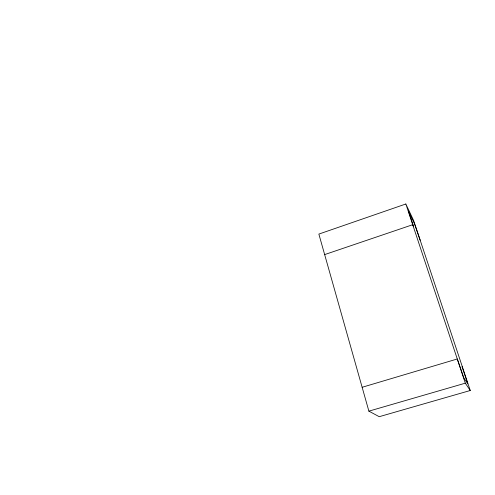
<?xml version="1.0" encoding="UTF-8"?>
<svg xmlns="http://www.w3.org/2000/svg" width="495" height="495" viewBox="0 0 495 495"><rect width="100%" height="100%" fill="white"/><g stroke="black" fill="none" stroke-linecap="round" stroke-linejoin="round"><path stroke-width="0.74" d="M405.838 203.99L318.86 234.085L368.886 411.147L379.232 416.691L470.25 390.512L413.597 220.454L405.838 203.99L465.312 383.173L470.25 390.512M324.658 254.597L412.712 224.705L413.585 226.512L408.437 211.019L414.42 223.641L420.181 240.205M362.142 387.282L457.281 358.98L463.877 377.976L467.8 383.941L462.07 366.739L462.633 367.649M368.886 411.147L465.312 383.173"/></g></svg>
